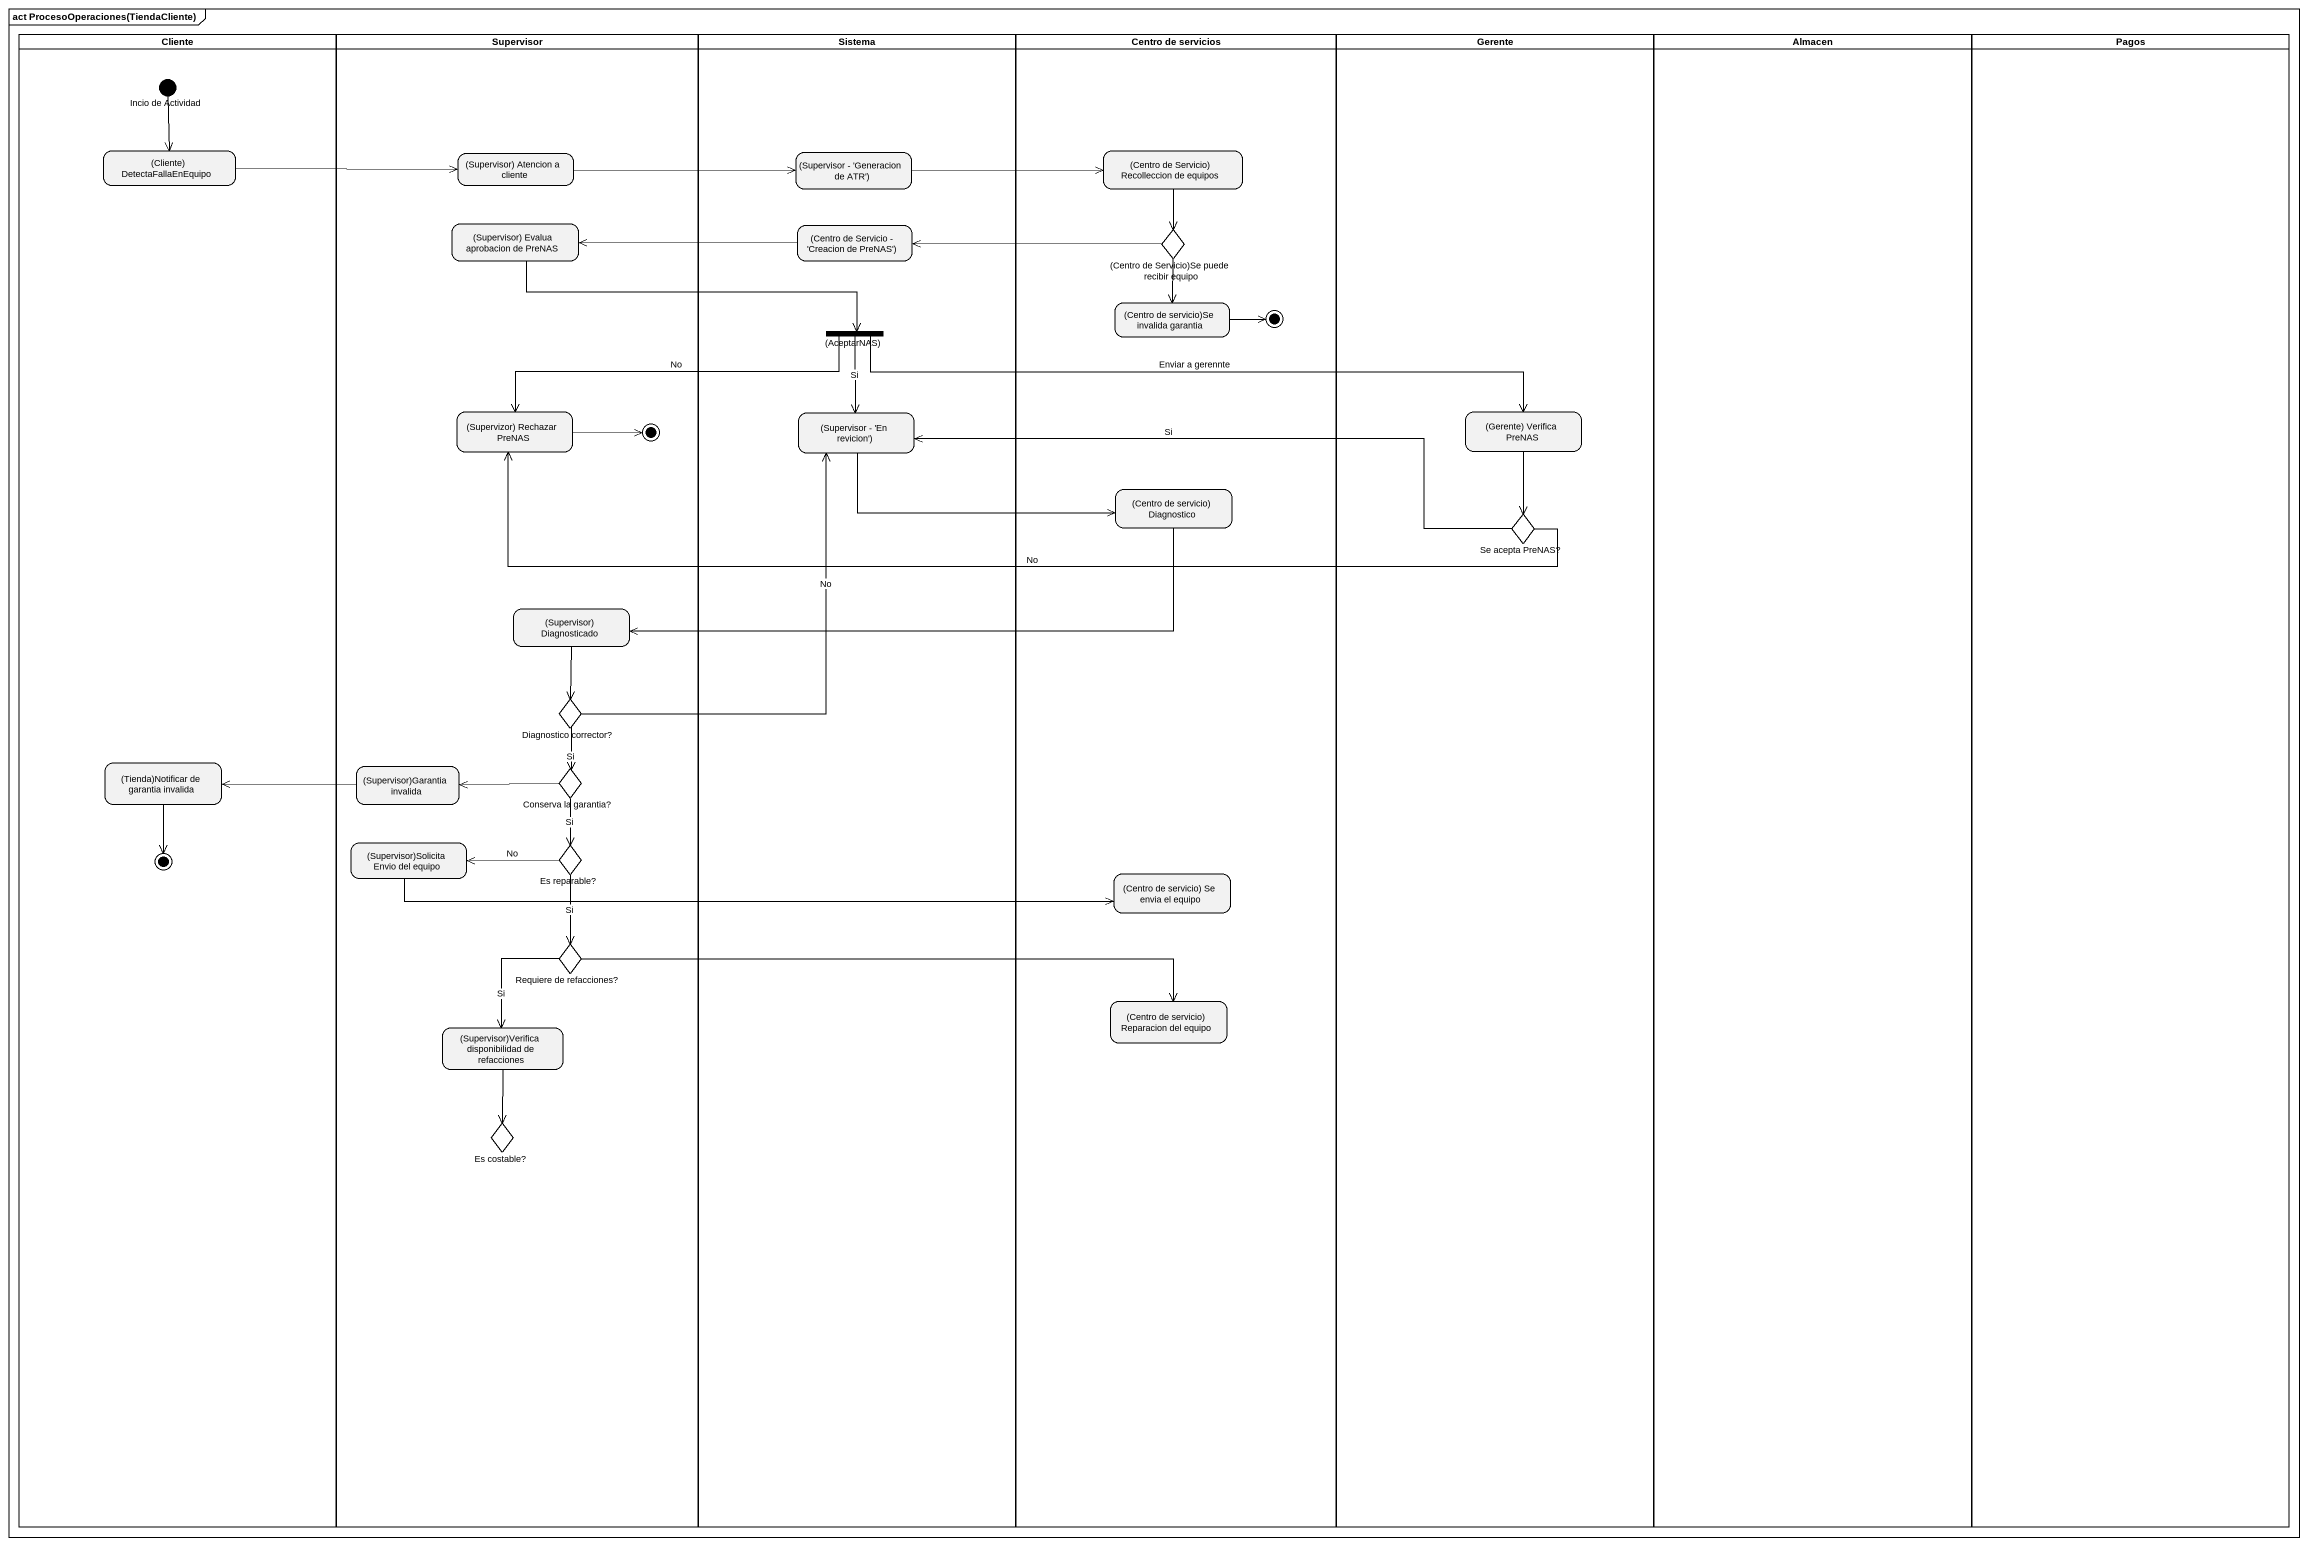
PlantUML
@startuml
mainframe act ProcesoOperaciones(TiendaCliente)
hide empty description
state Cliente <<partition>> {
  state "Incio de Actividad" as Incio_de_Actividad <<start>>
  state "(Cliente) DetectaFallaEnEquipo" as Cliente_DetectaFallaEnEquipo
  state "(Tienda)Notificar de garantia invalida" as Tienda_Notificar_de
  Tienda_Notificar_de --> [*]
}
state Supervisor <<partition>> {
  state "(Supervisor) Atencion a cliente" as Supervisor_Atencion_a
  state "(Supervisor) Evalua aprobacion de PreNAS" as Supervisor_Evalua
  state "(Supervizor) Rechazar PreNAS" as Supervizor_Rechazar_PreNAS
  state "(Supervisor) Diagnosticado" as Supervisor_Diagnosticado
  state "Diagnostico corrector?" as Diagnostico_corrector <<choice>>
  state "(Supervisor)Garantia invalida" as Supervisor_Garantia_invalida
  state "Conserva la garantia?" as Conserva_la_garantia <<choice>>
  state "(Supervisor)Solicita Envio del equipo" as Supervisor_Solicita_Envio
  state "Es reparable?" as Es_reparable <<choice>>
  state "Requiere de refacciones?" as Requiere_de_refacciones <<choice>>
  state "(Supervisor)Verifica disponibilidad de refacciones" as Supervisor_Verifica
  state "Es costable?" as Es_costable <<choice>>
  Supervizor_Rechazar_PreNAS -right-> [*]
}
state Sistema <<partition>> {
  state "(Supervisor - 'Generacion de ATR')" as Supervisor_Generacion_de_ATR
  state "(Centro de Servicio - 'Creacion de PreNAS')" as Centro_de_Servicio_Creacion
  state "(AceptarNAS)" as AceptarNAS <<fork>>
  state "(Supervisor - 'En revicion')" as Supervisor_En_revicion
}
state "Centro de servicios" as Centro_de_servicios <<partition>> {
  state "(Centro de Servicio) Recolleccion de equipos" as Centro_de_Servicio
  state "(Centro de Servicio)Se puede recibir equipo" as Centro_de_Servicio_Se_puede <<choice>>
  state "(Centro de servicio)Se invalida garantia" as Centro_de_servicio_Se
  state "(Centro de servicio) Diagnostico" as Centro_de_servicio
  state "(Centro de servicio) Se envia el equipo" as Centro_de_servicio_Se_envia
  state "(Centro de servicio) Reparacion del equipo" as Centro_de_servicio_2
  Centro_de_servicio_Se -right-> [*]
}
state Gerente <<partition>> {
  state "(Gerente) Verifica PreNAS" as Gerente_Verifica_PreNAS
  state "Se acepta PreNAS?" as Se_acepta_PreNAS <<choice>>
}
state Almacen <<partition>>
state Pagos <<partition>>
Incio_de_Actividad --> Cliente_DetectaFallaEnEquipo
Cliente_DetectaFallaEnEquipo -right-> Supervisor_Atencion_a
Supervisor_Atencion_a -right-> Supervisor_Generacion_de_ATR
Supervisor_Generacion_de_ATR -right-> Centro_de_Servicio
Centro_de_Servicio --> Centro_de_Servicio_Se_puede
Supervisor_Evalua -right-> AceptarNAS
Centro_de_Servicio_Creacion -left-> Supervisor_Evalua
Centro_de_Servicio_Se_puede -left-> Centro_de_Servicio_Creacion
Centro_de_Servicio_Se_puede --> Centro_de_servicio_Se
AceptarNAS -left-> Supervizor_Rechazar_PreNAS : No
AceptarNAS --> Supervisor_En_revicion : Si
AceptarNAS -right-> Gerente_Verifica_PreNAS : Enviar a gerennte
Supervisor_En_revicion -right-> Centro_de_servicio
Gerente_Verifica_PreNAS --> Se_acepta_PreNAS
Centro_de_servicio -left-> Supervisor_Diagnosticado
Se_acepta_PreNAS -left-> Supervizor_Rechazar_PreNAS : No
Se_acepta_PreNAS -left-> Supervisor_En_revicion : Si
Supervisor_Diagnosticado --> Diagnostico_corrector
Diagnostico_corrector -up-> Supervisor_En_revicion : No
Diagnostico_corrector --> Conserva_la_garantia : Si
Supervisor_Garantia_invalida -left-> Tienda_Notificar_de
Conserva_la_garantia -left-> Supervisor_Garantia_invalida
Conserva_la_garantia --> Es_reparable : Si
Supervisor_Solicita_Envio -right-> Centro_de_servicio_Se_envia
Es_reparable -left-> Supervisor_Solicita_Envio : No
Es_reparable --> Requiere_de_refacciones : Si
Requiere_de_refacciones -right-> Centro_de_servicio_2
Requiere_de_refacciones --> Supervisor_Verifica : Si
Supervisor_Verifica --> Es_costable
@enduml
